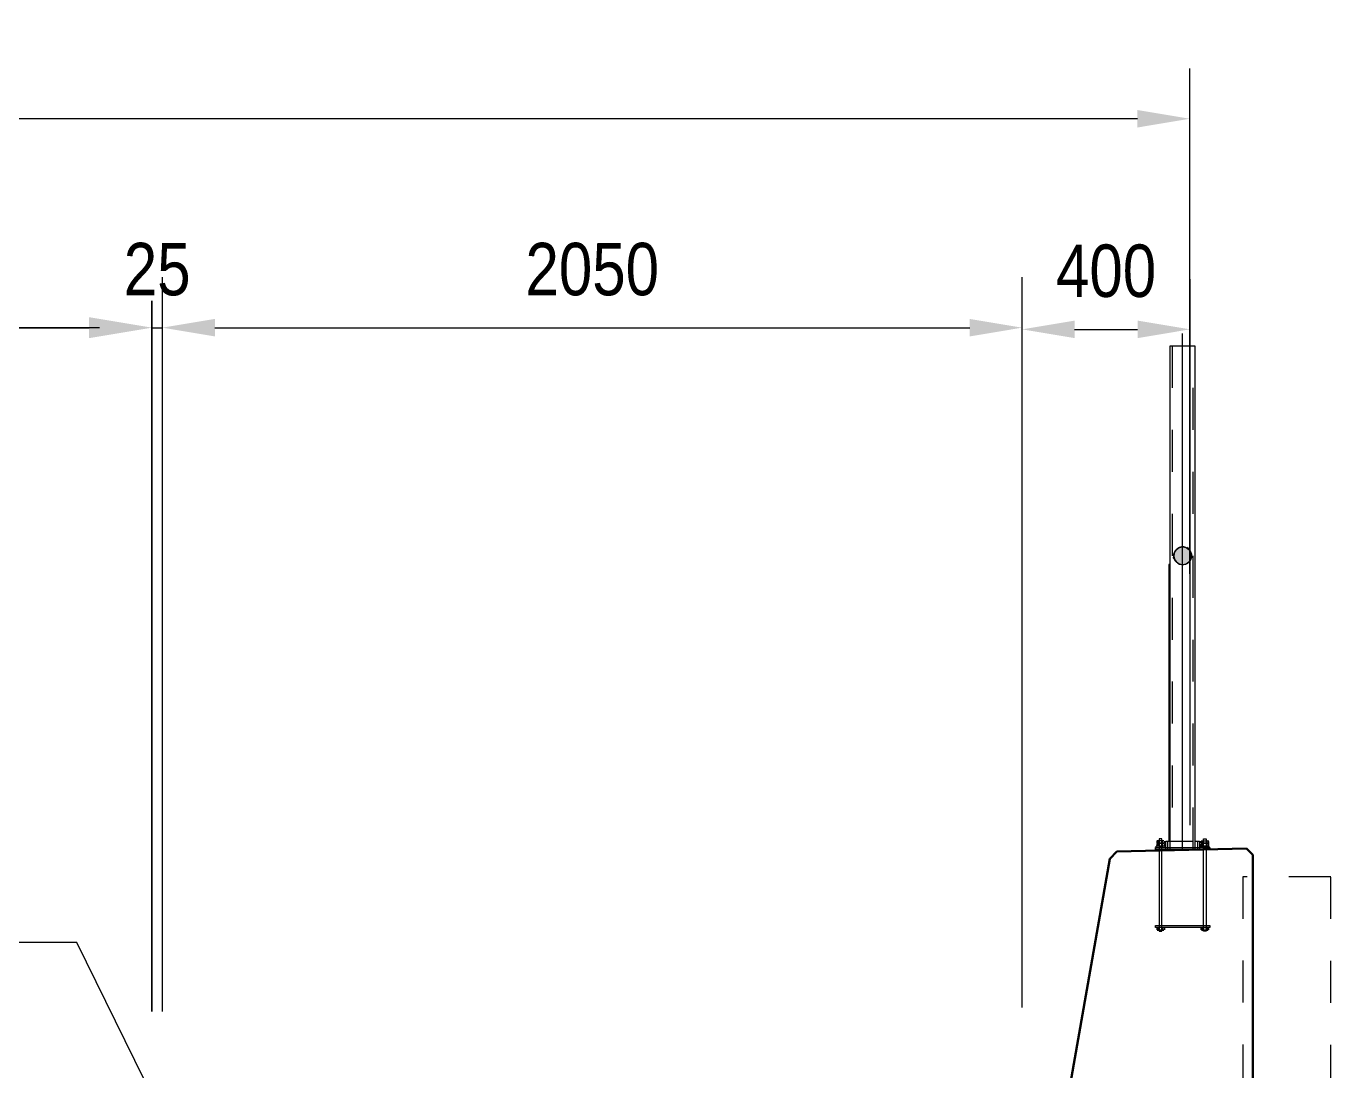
# Model space of a CAD drawing. Header units: metres. Extents: x -1693 to -1567, y 3 to 23.
# Drawn here: x -1658.319 to -1655.208, y 20.295 to 22.786 of the extents above; entities that cross this region are included whole.
import ezdxf

# ---------------------------------------------------------------- set-up
doc = ezdxf.new("R2010")
doc.units = ezdxf.units.M
doc.linetypes.add('JacobsDash', pattern=[0.0045, 0.003, -0.0015])
doc.linetypes.add('JacobsDemolished', pattern=[0.0045, 0.003, -0.0015])
doc.layers.get('Defpoints').update_dxf_attribs({"color": 41})
for name, color, linetype, lineweight in [('BRIDGE-HDRAIL', 7, 'Continuous', 18), ('D-BDGE', 7, 'Continuous', 13), ('D-BDGE-GEN-MOD', 7, 'Continuous', 35), ('D-ENHA-TEXT', 7, 'Continuous', 9), ('D-ENHA-TEXT-DIMS', 7, 'Continuous', 9)]:
    doc.layers.add(name, color=color, linetype=linetype, lineweight=lineweight)
doc.layers.add('D-BDGE-INT-WALL', color=7, linetype='Continuous', lineweight=13, true_color=0x8c8cc6)
doc.styles.add('Arial Narrow', font='ARIALN.TTF', dxfattribs={"height": 0.125})
doc.dimstyles.new('____ddd____', dxfattribs={"dimscale": 0.3048, "dimtxt": 0.127929, "dimasz": 0.492126, "dimexe": 0.246063, "dimexo": 0.164042, "dimgap": 0.082021, "dimtad": 1, "dimdec": 0, "dimlfac": 1000, "dimzin": 0, "dimdsep": 46, "dimtxsty": 'Arial Narrow', "dimsah": 1, "dimcen": 0.09, "dimaunit": 1, "dimadec": 4, "dimazin": 0, "dimtfac": 1, "dimtdec": 4, "dimtix": 1, "dimtmove": 0, "dimatfit": 3, "dimfxl": 1, "dimtvp": 1, "dimtolj": 1, "dimtzin": 0, "dimarcsym": 2})
doc.dimstyles.new('Dimension_Standard_O__mm_', dxfattribs={"dimscale": 0.3048, "dimtxt": 0.127929, "dimasz": 0.410105, "dimexe": 0.393701, "dimexo": 0.246063, "dimgap": 0.246063, "dimtad": 1, "dimdec": 0, "dimlfac": 1000, "dimzin": 0, "dimdsep": 46, "dimtxsty": 'Arial Narrow', "dimsah": 1, "dimcen": 0.09, "dimaunit": 1, "dimadec": 4, "dimazin": 0, "dimtfac": 1, "dimtdec": 4, "dimtix": 1, "dimtmove": 0, "dimatfit": 3, "dimfxl": 1, "dimtvp": 1, "dimtfill": 1, "dimtolj": 1, "dimtzin": 0, "dimlwd": 18, "dimlwe": 18, "dimarcsym": 2})

# ---------------------------------------------------------------- blocks, each defined once
blk = doc.blocks.new('Railing - 2920-V43-DRG-2871022 - SECTION 1')
at = {"layer": 'BRIDGE-HDRAIL', "true_color": 0xd0d2d0}
blk.add_hatch(color=254, dxfattribs=at).paths.add_polyline_path([(-1655.5917, 20.8434), (-1655.5917, 21.502), (-1655.5947, 21.502), (-1655.5947, 20.8434)])
at = {"layer": 'BRIDGE-HDRAIL'}
for p, q in [((-1655.5917, 21.502), (-1655.5947, 21.502)), ((-1655.5947, 21.502), (-1655.5947, 20.8434)), ((-1655.5947, 21.502), (-1655.5947, 21.502)), ((-1655.5917, 20.8434), (-1655.5917, 21.502)), ((-1655.5947, 20.8434), (-1655.5917, 20.8434)), ((-1655.5947, 20.8434), (-1655.5947, 20.8434))]:
    blk.add_line(p, q, dxfattribs=at)
blk = doc.blocks.new('Railing - Railing-7520631-DRG-2871022 - SECTION 1')
at = {"layer": 'BRIDGE-HDRAIL', "true_color": 0xd0d2d0}
blk.add_hatch(color=254, dxfattribs=at).paths.add_polyline_path([(-1655.559, 21.5022), (-1655.554, 21.5034), (-1655.5495, 21.5058), (-1655.5457, 21.5092), (-1655.5428, 21.5134), (-1655.5409, 21.5181), (-1655.5403, 21.5232), (-1655.5409, 21.5283), (-1655.5428, 21.5331), (-1655.5457, 21.5373), (-1655.5495, 21.5407), (-1655.554, 21.543), (-1655.559, 21.5443), (-1655.5641, 21.5443), (-1655.569, 21.543), (-1655.5736, 21.5407), (-1655.5774, 21.5373), (-1655.5803, 21.5331), (-1655.5821, 21.5283), (-1655.5827, 21.5232), (-1655.5821, 21.5181), (-1655.5803, 21.5134), (-1655.5774, 21.5092), (-1655.5736, 21.5058), (-1655.569, 21.5034), (-1655.5641, 21.5022)])
at = {"layer": 'BRIDGE-HDRAIL'}
for p, q in [((-1655.5441, 21.5353), (-1655.5501, 21.544)), ((-1655.585, 21.5198), (-1655.579, 21.5111))]:
    blk.add_line(p, q, dxfattribs=at)
at = {"layer": 'BRIDGE-HDRAIL', "flags": 128}
for points in [[(-1655.5403, 21.5232), (-1655.5409, 21.5283), (-1655.5428, 21.5331), (-1655.5457, 21.5373), (-1655.5495, 21.5407), (-1655.554, 21.543), (-1655.559, 21.5443), (-1655.5641, 21.5443), (-1655.569, 21.543), (-1655.5736, 21.5407), (-1655.5774, 21.5373), (-1655.5803, 21.5331), (-1655.5821, 21.5283), (-1655.5827, 21.5232)], [(-1655.5827, 21.5232), (-1655.5821, 21.5181), (-1655.5803, 21.5134), (-1655.5774, 21.5092), (-1655.5736, 21.5058), (-1655.569, 21.5034), (-1655.5641, 21.5022), (-1655.559, 21.5022), (-1655.554, 21.5034), (-1655.5495, 21.5058), (-1655.5457, 21.5092), (-1655.5428, 21.5134), (-1655.5409, 21.5181), (-1655.5403, 21.5232)]]:
    blk.add_lwpolyline(points, dxfattribs=at)
blk.add_blockref('Railing - 2920-V43-DRG-2871022 - SECTION 1', (0, 0))
blk = doc.blocks.new('DIMBLOCK5-DRG-2871022 - SECTION 1')
at = {"layer": 'D-ENHA-TEXT-DIMS', "color": 0, "lineweight": -2, "transparency": 16777216}
for p, q in [((-1660.6644, 20.3937), (-1660.6644, 22.1419)), ((-1658.0194, 20.4368), (-1658.0194, 22.1419)), ((-1660.5144, 22.0669), (-1658.1694, 22.0669))]:
    blk.add_line(p, q, dxfattribs=at)
at = {"layer": 'D-ENHA-TEXT-DIMS', "color": 0, "transparency": 16777216}
for points in [[(-1660.5144, 22.0919), (-1660.5144, 22.0419), (-1660.6644, 22.0669)], [(-1658.1694, 22.0919), (-1658.1694, 22.0419), (-1658.0194, 22.0669)]]:
    blk.add_solid(points, dxfattribs=at)
at = {"layer": 'Defpoints', "color": 0, "transparency": 16777216}
for p in [(-1658.0194, 22.0669), (-1658.0194, 20.3868), (-1660.6644, 20.3437)]:
    blk.add_point(p, dxfattribs=at)
at = {"layer": 'D-ENHA-TEXT-DIMS', "color": 0, "transparency": 16777216, "insert": (-1659.3419, 22.1557), "char_height": 0.125, "width": 0.380132, "attachment_point": 5, "style": 'Arial Narrow'}
blk.add_mtext('\\A1;2645', dxfattribs=at)
blk = doc.blocks.new('DIMBLOCK14-DRG-2871022 - SECTION 1')
at = {"layer": 'D-ENHA-TEXT-DIMS', "color": 0, "lineweight": 18, "transparency": 16777216}
for p, q in [((-1677.9343, 19.5189), (-1677.9343, 22.6849)), ((-1655.5445, 21.48), (-1655.5445, 22.6849)), ((-1655.6695, 22.5649), (-1677.8093, 22.5649))]:
    blk.add_line(p, q, dxfattribs=at)
at = {"layer": 'D-ENHA-TEXT-DIMS', "color": 0, "transparency": 16777216}
for points in [[(-1677.8093, 22.5857), (-1677.8093, 22.544), (-1677.9343, 22.5649)], [(-1655.6695, 22.5857), (-1655.6695, 22.544), (-1655.5445, 22.5649)]]:
    blk.add_solid(points, dxfattribs=at)
at = {"layer": 'Defpoints', "color": 0, "transparency": 16777216}
for p in [(-1677.9343, 22.5649), (-1655.5445, 21.405), (-1677.9343, 19.4439)]:
    blk.add_point(p, dxfattribs=at)
at = {"layer": 'D-ENHA-TEXT-DIMS', "color": 0, "lineweight": 18, "transparency": 16777216, "char_height": 0.125, "width": 2.402626, "attachment_point": 5, "style": 'Arial Narrow', "bg_fill": 3, "box_fill_scale": 1.1, "bg_fill_color": 256, "bg_fill_true_color": 13158600, "bg_fill_transparency": 0}
for s, insert in [('\\A1;22390', (-1666.7394, 22.7037)), ('\\A1;CONSTRUCTION IN STAGE B', (-1666.7394, 22.4252))]:
    blk.add_mtext(s, dxfattribs=dict(at, insert=insert))
blk = doc.blocks.new('DIMBLOCK15-DRG-2871022 - SECTION 1')
at = {"layer": 'D-ENHA-TEXT-DIMS', "color": 0, "lineweight": 18, "transparency": 16777216}
for p, q in [((-1655.9445, 20.6023), (-1655.9445, 22.1829)), ((-1655.5441, 20.8811), (-1655.5441, 22.1829)), ((-1655.8195, 22.0629), (-1655.6691, 22.0629))]:
    blk.add_line(p, q, dxfattribs=at)
at = {"layer": 'D-ENHA-TEXT-DIMS', "color": 0, "transparency": 16777216}
for points in [[(-1655.8195, 22.0837), (-1655.8195, 22.042), (-1655.9445, 22.0629)], [(-1655.6691, 22.0837), (-1655.6691, 22.042), (-1655.5441, 22.0629)]]:
    blk.add_solid(points, dxfattribs=at)
at = {"layer": 'Defpoints', "color": 0, "transparency": 16777216}
for p in [(-1655.5441, 22.0629), (-1655.5441, 20.8061), (-1655.9445, 20.5273)]:
    blk.add_point(p, dxfattribs=at)
at = {"layer": 'D-ENHA-TEXT-DIMS', "color": 0, "lineweight": 18, "transparency": 16777216, "insert": (-1655.7443, 22.2017), "char_height": 0.125, "width": 0.285099, "attachment_point": 5, "rotation": 359.9999, "style": 'Arial Narrow', "bg_fill": 3, "box_fill_scale": 1.1, "bg_fill_color": 256, "bg_fill_true_color": 13158600, "bg_fill_transparency": 0}
blk.add_mtext('\\A1;400', dxfattribs=at)
blk = doc.blocks.new('DIMBLOCK18-DRG-2871022 - SECTION 1')
at = {"layer": 'D-ENHA-TEXT-DIMS', "color": 0, "lineweight": 18, "transparency": 16777216}
for p, q in [((-1658.0194, 20.4368), (-1658.0194, 22.1869)), ((-1657.9944, 20.4952), (-1657.9944, 22.1869)), ((-1658.1444, 22.0669), (-1658.2694, 22.0669)), ((-1658.0194, 22.0669), (-1657.9944, 22.0669)), ((-1657.8694, 22.0669), (-1657.7444, 22.0669))]:
    blk.add_line(p, q, dxfattribs=at)
at = {"layer": 'D-ENHA-TEXT-DIMS', "color": 0, "transparency": 16777216}
for points in [[(-1658.1444, 22.0877), (-1658.1444, 22.046), (-1658.0194, 22.0669)], [(-1657.8694, 22.0877), (-1657.8694, 22.046), (-1657.9944, 22.0669)]]:
    blk.add_solid(points, dxfattribs=at)
at = {"layer": 'Defpoints', "color": 0, "transparency": 16777216}
for p in [(-1657.9944, 22.0669), (-1657.9944, 20.4202), (-1658.0194, 20.3618)]:
    blk.add_point(p, dxfattribs=at)
at = {"layer": 'D-ENHA-TEXT-DIMS', "color": 0, "lineweight": 18, "transparency": 16777216, "insert": (-1658.0069, 22.2057), "char_height": 0.125, "width": 0.190066, "attachment_point": 5, "style": 'Arial Narrow', "bg_fill": 3, "box_fill_scale": 1.1, "bg_fill_color": 256, "bg_fill_true_color": 13158600, "bg_fill_transparency": 0}
blk.add_mtext('\\A1;25', dxfattribs=at)
blk = doc.blocks.new('DIMBLOCK19-DRG-2871022 - SECTION 1')
at = {"layer": 'D-ENHA-TEXT-DIMS', "color": 0, "lineweight": 18, "transparency": 16777216}
for p, q in [((-1657.9944, 20.4368), (-1657.9944, 22.1869)), ((-1655.9445, 20.4463), (-1655.9445, 22.1869)), ((-1657.8694, 22.0669), (-1656.0695, 22.0669))]:
    blk.add_line(p, q, dxfattribs=at)
at = {"layer": 'D-ENHA-TEXT-DIMS', "color": 0, "transparency": 16777216}
for points in [[(-1657.8694, 22.0877), (-1657.8694, 22.046), (-1657.9944, 22.0669)], [(-1656.0695, 22.0877), (-1656.0695, 22.046), (-1655.9445, 22.0669)]]:
    blk.add_solid(points, dxfattribs=at)
at = {"layer": 'Defpoints', "color": 0, "transparency": 16777216}
for p in [(-1655.9445, 22.0669), (-1657.9944, 20.3618), (-1655.9445, 20.3713)]:
    blk.add_point(p, dxfattribs=at)
at = {"layer": 'D-ENHA-TEXT-DIMS', "color": 0, "lineweight": 18, "transparency": 16777216, "insert": (-1656.9695, 22.2057), "char_height": 0.125, "width": 0.380132, "attachment_point": 5, "style": 'Arial Narrow', "bg_fill": 3, "box_fill_scale": 1.1, "bg_fill_color": 256, "bg_fill_true_color": 13158600, "bg_fill_transparency": 0}
blk.add_mtext('\\A1;2050', dxfattribs=at)

msp = doc.modelspace()

# ---------------------------------------------------------------- linework, layer by layer
at = {"layer": 'D-BDGE', "color": 7, "lineweight": 9, "true_color": 0xffffff}
msp.add_line((-1655.5617, 20.8232), (-1655.5617, 22.0532), dxfattribs=at)
at = {"layer": 'D-BDGE'}
for p, q in [((-1655.5316, 22.0232), (-1655.5919, 22.0232)), ((-1655.5123, 20.8482), (-1655.5058, 20.8482)), ((-1655.6267, 20.8282), (-1655.4967, 20.8282)), ((-1655.4967, 20.8232), (-1655.6267, 20.8232)), ((-1655.5917, 20.8432), (-1655.5366, 20.8432)), ((-1655.5316, 20.8432), (-1655.5217, 20.8432)), ((-1655.5254, 20.8232), (-1655.5254, 20.8432)), ((-1655.5217, 20.8232), (-1655.5254, 20.8232)), ((-1655.5217, 20.8432), (-1655.5217, 20.8232)), ((-1655.52, 20.8308), (-1655.5022, 20.8308)), ((-1655.52, 20.8282), (-1655.52, 20.8308)), ((-1655.5184, 20.8366), (-1655.5184, 20.8329)), ((-1655.5182, 20.8429), (-1655.5182, 20.8389)), ((-1655.5009, 20.8379), (-1655.5174, 20.8379)), ((-1655.5172, 20.8439), (-1655.5015, 20.8439)), ((-1655.5172, 20.8379), (-1655.5015, 20.8379)), ((-1655.5148, 20.8308), (-1655.5148, 20.8429)), ((-1655.5046, 20.8308), (-1655.5148, 20.8308)), ((-1655.5148, 20.8308), (-1655.4985, 20.8308)), ((-1655.5138, 20.8439), (-1655.5058, 20.8439)), ((-1655.5138, 20.8379), (-1655.5058, 20.8379)), ((-1655.5138, 20.8379), (-1655.5058, 20.8379)), ((-1655.5033, 20.8308), (-1655.5033, 20.8429)), ((-1655.5, 20.842), (-1655.5, 20.8389)), ((-1655.5, 20.8389), (-1655.5, 20.8329)), ((-1655.4985, 20.8282), (-1655.4985, 20.8308)), ((-1655.4967, 20.8282), (-1655.4967, 20.8232))]:
    msp.add_line(p, q, dxfattribs=at)
at = {"layer": 'D-BDGE', "lineweight": 9}
for p, q in [((-1655.5919, 22.0232), (-1655.5919, 20.8232)), ((-1655.5316, 20.8232), (-1655.5316, 22.0232)), ((-1655.5919, 21.5023), (-1655.5949, 21.5023)), ((-1655.5949, 21.5023), (-1655.5949, 20.8437)), ((-1655.6177, 20.8482), (-1655.6177, 20.6282)), ((-1655.6112, 20.8482), (-1655.6177, 20.8482)), ((-1655.6112, 20.6282), (-1655.6112, 20.8482)), ((-1655.5123, 20.6282), (-1655.5123, 20.8482)), ((-1655.5058, 20.8482), (-1655.5058, 20.6282)), ((-1655.6267, 20.8232), (-1655.6267, 20.8282)), ((-1655.6267, 20.8282), (-1655.6267, 20.8232)), ((-1655.6087, 20.8308), (-1655.625, 20.8308)), ((-1655.625, 20.8282), (-1655.625, 20.8308)), ((-1655.6235, 20.842), (-1655.6235, 20.8389)), ((-1655.6235, 20.8366), (-1655.6235, 20.8329)), ((-1655.6225, 20.8379), (-1655.6064, 20.8379)), ((-1655.6063, 20.8439), (-1655.6219, 20.8439)), ((-1655.6064, 20.8379), (-1655.6219, 20.8379)), ((-1655.6035, 20.8308), (-1655.6213, 20.8308)), ((-1655.6202, 20.8308), (-1655.6202, 20.8429)), ((-1655.6189, 20.8308), (-1655.6087, 20.8308)), ((-1655.6097, 20.8439), (-1655.6177, 20.8439)), ((-1655.6097, 20.8379), (-1655.6177, 20.8379)), ((-1655.6097, 20.8379), (-1655.6177, 20.8379)), ((-1655.6087, 20.8308), (-1655.6087, 20.8429)), ((-1655.6052, 20.8429), (-1655.6052, 20.8389)), ((-1655.6051, 20.8366), (-1655.6051, 20.8329)), ((-1655.6035, 20.8282), (-1655.6035, 20.8308)), ((-1655.6017, 20.8432), (-1655.5917, 20.8432)), ((-1655.6017, 20.8232), (-1655.6017, 20.8432)), ((-1655.5981, 20.8232), (-1655.6017, 20.8232)), ((-1655.5981, 20.8432), (-1655.5981, 20.8232)), ((-1655.5949, 20.8437), (-1655.5919, 20.8437)), ((-1655.6267, 20.6418), (-1655.4967, 20.6418)), ((-1655.6267, 20.6368), (-1655.6267, 20.6418)), ((-1655.4967, 20.6368), (-1655.6267, 20.6368)), ((-1655.6235, 20.6349), (-1655.6235, 20.6317)), ((-1655.6225, 20.6307), (-1655.6064, 20.6307)), ((-1655.6063, 20.6368), (-1655.6219, 20.6368)), ((-1655.6064, 20.6307), (-1655.6219, 20.6307)), ((-1655.6202, 20.6358), (-1655.6202, 20.6317)), ((-1655.6097, 20.6368), (-1655.6177, 20.6368)), ((-1655.6097, 20.6307), (-1655.6177, 20.6307)), ((-1655.6097, 20.6307), (-1655.6177, 20.6307)), ((-1655.6097, 20.6307), (-1655.6177, 20.6307)), ((-1655.6177, 20.6282), (-1655.6112, 20.6282)), ((-1655.6087, 20.6358), (-1655.6087, 20.6317)), ((-1655.6052, 20.6357), (-1655.6052, 20.6318)), ((-1655.5182, 20.6357), (-1655.5182, 20.6318)), ((-1655.5172, 20.6368), (-1655.5015, 20.6368)), ((-1655.5171, 20.6307), (-1655.5015, 20.6307)), ((-1655.5009, 20.6307), (-1655.5171, 20.6307)), ((-1655.5148, 20.6358), (-1655.5148, 20.6317)), ((-1655.5138, 20.6368), (-1655.5058, 20.6368)), ((-1655.5138, 20.6307), (-1655.5058, 20.6307)), ((-1655.5138, 20.6307), (-1655.5058, 20.6307)), ((-1655.5138, 20.6307), (-1655.5058, 20.6307)), ((-1655.5058, 20.6282), (-1655.5123, 20.6282)), ((-1655.5033, 20.6358), (-1655.5033, 20.6317)), ((-1655.5, 20.6349), (-1655.5, 20.6317)), ((-1655.4967, 20.6418), (-1655.4967, 20.6368))]:
    msp.add_line(p, q, dxfattribs=at)
at = {"layer": 'D-BDGE', "linetype": 'JacobsDash', "lineweight": 9}
for p, q in [((-1655.5869, 22.0232), (-1655.5869, 20.8232)), ((-1655.5366, 20.8232), (-1655.5366, 22.0232))]:
    msp.add_line(p, q, dxfattribs=at)
at = {"layer": 'D-BDGE'}
msp.add_circle((-1655.5617, 21.523), 0.0212, dxfattribs=at)
at = {"layer": 'D-BDGE', "lineweight": 9}
for centre, radius, start, end in [((-1655.6219, 20.8423), 0.00158, 90, 192.2194), ((-1655.6219, 20.8363), 0.00158, 90, 192.2194), ((-1655.6213, 20.8329), 0.00212, 180, 270), ((-1655.6072, 20.8329), 0.00212, 270, 0), ((-1655.6064, 20.8366), 0.00132, 0, 90), ((-1655.6219, 20.6352), 0.00158, 90, 192.2194), ((-1655.6192, 20.6317), 0.001, 180, 280.1413), ((-1655.5043, 20.6317), 0.001, 259.8587, 0), ((-1655.5015, 20.6352), 0.00158, 347.7806, 90)]:
    msp.add_arc(centre, radius, start, end, dxfattribs=at)
at = {"layer": 'D-BDGE'}
for centre, radius, start, end in [((-1655.5163, 20.8329), 0.00212, 180, 270), ((-1655.5022, 20.8329), 0.00212, 270, 360), ((-1655.5015, 20.8423), 0.00158, 347.7806, 90), ((-1655.5015, 20.8363), 0.00158, 347.7806, 90)]:
    msp.add_arc(centre, radius, start, end, dxfattribs=at)
at = {"layer": 'D-BDGE-GEN-MOD'}
for p, q in [((-1655.7183, 20.8179), (-1655.7354, 20.8008)), ((-1655.4094, 20.8257), (-1655.7183, 20.8179)), ((-1655.7183, 20.8179), (-1655.7183, 20.8179)), ((-1655.3944, 20.8107), (-1655.4094, 20.8257)), ((-1655.4094, 20.8257), (-1655.4094, 20.8257)), ((-1655.7354, 20.8008), (-1655.8974, 19.8807)), ((-1655.7354, 20.8008), (-1655.7354, 20.8008)), ((-1655.3944, 19.0787), (-1655.3944, 20.8107)), ((-1655.3944, 20.8107), (-1655.3944, 20.8107))]:
    msp.add_line(p, q, dxfattribs=at)
at = {"layer": 'D-BDGE-INT-WALL', "color": 9, "linetype": 'JacobsDemolished', "lineweight": 18, "true_color": 0xc3c3c3}
for p, q in [((-1655.2082, 20.7581), (-1655.4182, 20.7581)), ((-1655.4182, 20.7581), (-1655.4182, 19.2574)), ((-1655.2082, 19.2574), (-1655.2082, 20.7581))]:
    msp.add_line(p, q, dxfattribs=at)
at = {"layer": 'D-BDGE-INT-WALL', "color": 9, "linetype": 'JacobsDemolished', "true_color": 0xc3c3c3}
for p, q in [((-1655.4182, 20.7581), (-1655.4182, 20.7581)), ((-1655.2082, 20.7581), (-1655.2082, 20.7581))]:
    msp.add_line(p, q, dxfattribs=at)

# ---------------------------------------------------------------- block references
at = {"layer": 'BRIDGE-HDRAIL'}
msp.add_blockref('Railing - Railing-7520631-DRG-2871022 - SECTION 1', (0, 0), dxfattribs=at)

# ---------------------------------------------------------------- dimensions: what is measured, and where the dimension line sits
at = {"layer": 'D-ENHA-TEXT-DIMS'}
dim = msp.add_linear_dim(base=(-1658.0194, 22.0669), p1=(-1660.6644, 20.3437), p2=(-1658.0194, 20.3868), dimstyle='____ddd____', override={"dimpost": '<>', "dimfxl": 2.645351}, dxfattribs=at)
dim.commit()
dim.dimension.update_dxf_attribs({"geometry": 'DIMBLOCK5-DRG-2871022 - SECTION 1', "text_midpoint": (-1659.3419, 22.1557)})

# ---------------------------------------------------------------- next in the draw order: dimensions: what is measured, and where the dimension line sits
at = {"layer": 'D-ENHA-TEXT-DIMS', "lineweight": 18}
dim = msp.add_linear_dim(base=(-1677.9343, 22.5649), p1=(-1655.5445, 21.405), p2=(-1677.9343, 19.4439), text='<>\\XCONSTRUCTION IN STAGE B', dimstyle='Dimension_Standard_O__mm_', override={"dimpost": '<>', "dimfxl": 22.475535}, dxfattribs=at)
dim.commit()
dim.dimension.update_dxf_attribs({"geometry": 'DIMBLOCK14-DRG-2871022 - SECTION 1', "text_midpoint": (-1666.7394, 22.5649)})

# ---------------------------------------------------------------- next in the draw order: dimensions: what is measured, and where the dimension line sits
dim = msp.add_linear_dim(base=(-1657.9944, 22.0669), p1=(-1658.0194, 20.3618), p2=(-1657.9944, 20.4202), dimstyle='Dimension_Standard_O__mm_', override={"dimpost": '<>', "dimfxl": 0.06356}, dxfattribs=at)
dim.commit()
dim.dimension.update_dxf_attribs({"geometry": 'DIMBLOCK18-DRG-2871022 - SECTION 1', "text_midpoint": (-1658.0069, 22.2057)})
dim = msp.add_linear_dim(base=(-1655.5441, 22.0629), p1=(-1655.9445, 20.5273), p2=(-1655.5441, 20.8061), angle=359.9999, dimstyle='Dimension_Standard_O__mm_', override={"dimpost": '<>', "dimfxl": 0.487926}, dxfattribs=at)
dim.commit()
dim.dimension.update_dxf_attribs({"geometry": 'DIMBLOCK15-DRG-2871022 - SECTION 1', "text_midpoint": (-1655.7443, 22.2017)})

# ---------------------------------------------------------------- next in the draw order: linework, layer by layer
at = {"layer": 'D-ENHA-TEXT'}
for p, q in [((-1658.1987, 20.6014), (-1658.4517, 20.6014)), ((-1657.6983, 19.5871), (-1658.1987, 20.6014))]:
    msp.add_line(p, q, dxfattribs=at)

# ---------------------------------------------------------------- next in the draw order: dimensions: what is measured, and where the dimension line sits
at = {"layer": 'D-ENHA-TEXT-DIMS', "lineweight": 18}
dim = msp.add_linear_dim(base=(-1655.9445, 22.0669), p1=(-1657.9944, 20.3618), p2=(-1655.9445, 20.3713), dimstyle='Dimension_Standard_O__mm_', override={"dimpost": '<>', "dimfxl": 2.049859}, dxfattribs=at)
dim.commit()
dim.dimension.update_dxf_attribs({"geometry": 'DIMBLOCK19-DRG-2871022 - SECTION 1', "text_midpoint": (-1656.9695, 22.2057)})

doc.saveas('drawing.dxf')
